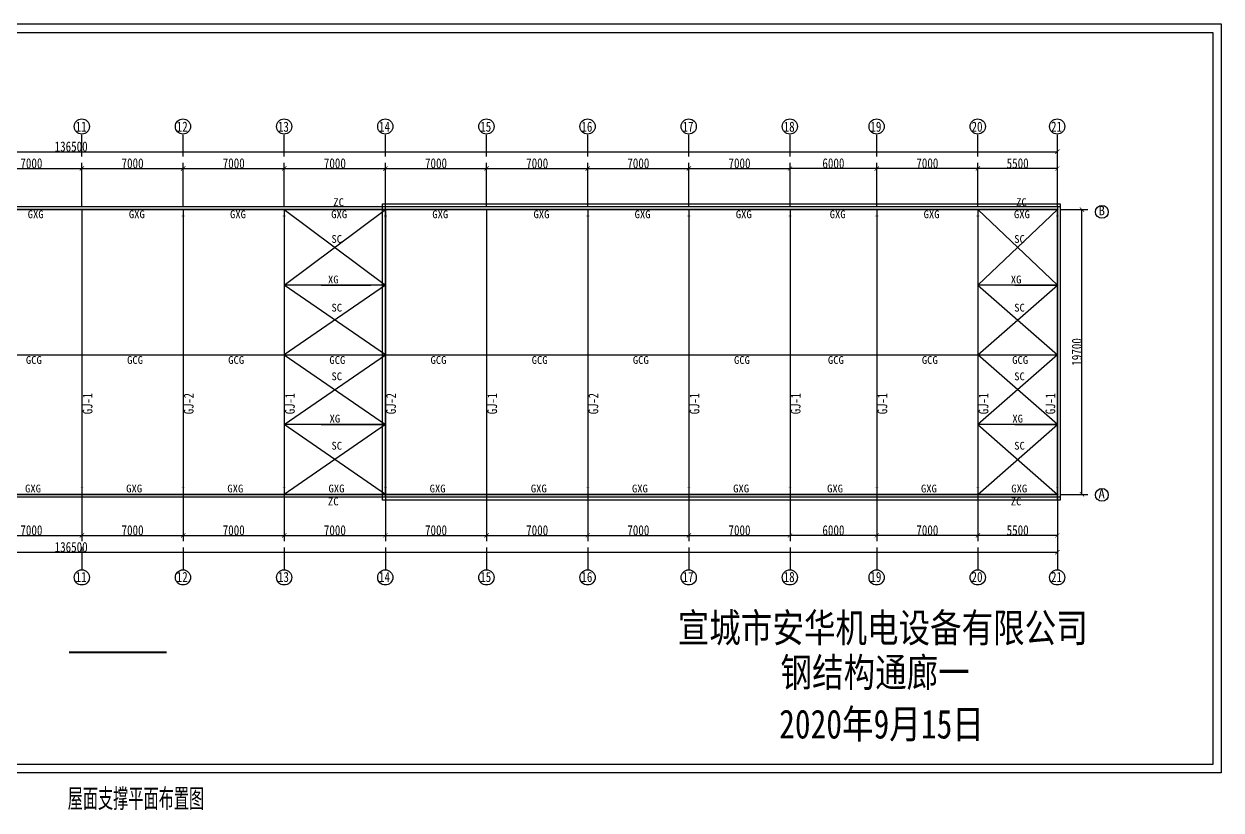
# Model space of a CAD drawing. Header units: millimetres. Extents: x 92079 to 624077, y -488988 to -181668.
# Drawn here: x 221450 to 304291, y -313787 to -259415 of the extents above; entities that cross this region are included whole.
import ezdxf
from ezdxf.enums import TextEntityAlignment as Align

# ---------------------------------------------------------------- set-up
doc = ezdxf.new("R2010")
doc.units = ezdxf.units.MM
doc.header["$PDMODE"] = 1
for name, color, linetype in [('PUB_TEXT', 7, 'Continuous'), ('TEXT', 7, 'Continuous'), ('THICK', 6, 'Continuous'), ('THIN', 7, 'Continuous'), ('粗线', 7, 'Continuous')]:
    doc.layers.add(name, color=color, linetype=linetype)
doc.styles.add('-黑体', font='simhei.ttf', dxfattribs={"width": 0.8})
doc.styles.add('H1', font='')
doc.styles.add('STYLE1', font='', dxfattribs={"width": 0.8})
doc.styles.add('TSSD_Norm', font='Tssdeng.shx', dxfattribs={"bigfont": 'hztxt.shx'})
doc.styles.add('仿宋', font='', dxfattribs={"width": 0.8})
doc.styles.get('H1').set_extended_font_data('SimSun')
doc.styles.get('STYLE1').set_extended_font_data('SimSun')
doc.styles.get('仿宋').set_extended_font_data('FangSong_GB2312')
doc.dimstyles.new('副本 ISO-25', dxfattribs={"dimtxt": 250, "dimasz": 400, "dimexe": 400, "dimexo": 200, "dimgap": 0.3, "dimtad": 1, "dimtoh": 1, "dimdec": 0, "dimtxsty": '仿宋', "dimblk": 'ARCHTICK', "dimcen": 25, "dimaunit": 1, "dimadec": 3, "dimazin": 0, "dimtfac": 1, "dimtdec": 0, "dimtmove": 0, "dimatfit": 3, "dimldrblk": 'ARCHTICK', "dimfxl": 1, "dimarcsym": 0})

# ---------------------------------------------------------------- blocks, each defined once
blk = doc.blocks.new('_ArchTick')
at = {"color": 0, "linetype": 'ByBlock', "const_width": 0.15}
blk.add_lwpolyline([(-0.5, -0.5), (0.5, 0.5)], dxfattribs=at)
blk = doc.blocks.new('*D65')
at = {"layer": 'Defpoints', "color": 0}
for p in [(218466, -291951), (225466, -291951), (225466, -294791)]:
    blk.add_point(p, dxfattribs=at)
at = {"layer": '粗线', "color": 0, "lineweight": -2}
for p, q in [((218466, -292151), (218466, -295191)), ((225466, -292151), (225466, -295191)), ((218466, -294791), (225466, -294791))]:
    blk.add_line(p, q, dxfattribs=at)
at = {"layer": '粗线', "color": 0, "lineweight": -2, "xscale": 300, "yscale": 300, "zscale": 300, "rotation": 180}
blk.add_blockref('_ArchTick', (218466, -294791), dxfattribs=at)
at = {"layer": '粗线', "color": 0, "lineweight": -2, "xscale": 300, "yscale": 300, "zscale": 300}
blk.add_blockref('_ArchTick', (225466, -294791), dxfattribs=at)
at = {"layer": '粗线', "color": 0, "insert": (221966, -294441), "char_height": 700, "attachment_point": 5, "style": '仿宋'}
blk.add_mtext('7000', dxfattribs=at)
blk = doc.blocks.new('*D66')
at = {"layer": 'Defpoints', "color": 0}
for p in [(225466, -291951), (232466, -291951), (232466, -294791)]:
    blk.add_point(p, dxfattribs=at)
at = {"layer": '粗线', "color": 0, "lineweight": -2}
for p, q in [((225466, -292151), (225466, -295191)), ((232466, -292151), (232466, -295191)), ((225466, -294791), (232466, -294791))]:
    blk.add_line(p, q, dxfattribs=at)
at = {"layer": '粗线', "color": 0, "lineweight": -2, "xscale": 300, "yscale": 300, "zscale": 300, "rotation": 180}
blk.add_blockref('_ArchTick', (225466, -294791), dxfattribs=at)
at = {"layer": '粗线', "color": 0, "lineweight": -2, "xscale": 300, "yscale": 300, "zscale": 300}
blk.add_blockref('_ArchTick', (232466, -294791), dxfattribs=at)
at = {"layer": '粗线', "color": 0, "insert": (228966, -294441), "char_height": 700, "attachment_point": 5, "style": '仿宋'}
blk.add_mtext('7000', dxfattribs=at)
blk = doc.blocks.new('*D67')
at = {"layer": 'Defpoints', "color": 0}
for p in [(232466, -291951), (239466, -291951), (239466, -294791)]:
    blk.add_point(p, dxfattribs=at)
at = {"layer": '粗线', "color": 0, "lineweight": -2}
for p, q in [((232466, -292151), (232466, -295191)), ((239466, -292151), (239466, -295191)), ((232466, -294791), (239466, -294791))]:
    blk.add_line(p, q, dxfattribs=at)
at = {"layer": '粗线', "color": 0, "lineweight": -2, "xscale": 300, "yscale": 300, "zscale": 300, "rotation": 180}
blk.add_blockref('_ArchTick', (232466, -294791), dxfattribs=at)
at = {"layer": '粗线', "color": 0, "lineweight": -2, "xscale": 300, "yscale": 300, "zscale": 300}
blk.add_blockref('_ArchTick', (239466, -294791), dxfattribs=at)
at = {"layer": '粗线', "color": 0, "insert": (235966, -294441), "char_height": 700, "attachment_point": 5, "style": '仿宋'}
blk.add_mtext('7000', dxfattribs=at)
blk = doc.blocks.new('*D68')
at = {"layer": 'Defpoints', "color": 0}
for p in [(239466, -291951), (246466, -291951), (246466, -294791)]:
    blk.add_point(p, dxfattribs=at)
at = {"layer": '粗线', "color": 0, "lineweight": -2}
for p, q in [((239466, -292151), (239466, -295191)), ((246466, -292151), (246466, -295191)), ((239466, -294791), (246466, -294791))]:
    blk.add_line(p, q, dxfattribs=at)
at = {"layer": '粗线', "color": 0, "lineweight": -2, "xscale": 300, "yscale": 300, "zscale": 300, "rotation": 180}
blk.add_blockref('_ArchTick', (239466, -294791), dxfattribs=at)
at = {"layer": '粗线', "color": 0, "lineweight": -2, "xscale": 300, "yscale": 300, "zscale": 300}
blk.add_blockref('_ArchTick', (246466, -294791), dxfattribs=at)
at = {"layer": '粗线', "color": 0, "insert": (242966, -294441), "char_height": 700, "attachment_point": 5, "style": '仿宋'}
blk.add_mtext('7000', dxfattribs=at)
blk = doc.blocks.new('*D69')
at = {"layer": 'Defpoints', "color": 0}
for p in [(246466, -291951), (253466, -291951), (253466, -294791)]:
    blk.add_point(p, dxfattribs=at)
at = {"layer": '粗线', "color": 0, "lineweight": -2}
for p, q in [((246466, -292151), (246466, -295191)), ((253466, -292151), (253466, -295191)), ((246466, -294791), (253466, -294791))]:
    blk.add_line(p, q, dxfattribs=at)
at = {"layer": '粗线', "color": 0, "lineweight": -2, "xscale": 300, "yscale": 300, "zscale": 300, "rotation": 180}
blk.add_blockref('_ArchTick', (246466, -294791), dxfattribs=at)
at = {"layer": '粗线', "color": 0, "lineweight": -2, "xscale": 300, "yscale": 300, "zscale": 300}
blk.add_blockref('_ArchTick', (253466, -294791), dxfattribs=at)
at = {"layer": '粗线', "color": 0, "insert": (249966, -294441), "char_height": 700, "attachment_point": 5, "style": '仿宋'}
blk.add_mtext('7000', dxfattribs=at)
blk = doc.blocks.new('*D70')
at = {"layer": 'Defpoints', "color": 0}
for p in [(253466, -291951), (260466, -291951), (260466, -294791)]:
    blk.add_point(p, dxfattribs=at)
at = {"layer": '粗线', "color": 0, "lineweight": -2}
for p, q in [((253466, -292151), (253466, -295191)), ((260466, -292151), (260466, -295191)), ((253466, -294791), (260466, -294791))]:
    blk.add_line(p, q, dxfattribs=at)
at = {"layer": '粗线', "color": 0, "lineweight": -2, "xscale": 300, "yscale": 300, "zscale": 300, "rotation": 180}
blk.add_blockref('_ArchTick', (253466, -294791), dxfattribs=at)
at = {"layer": '粗线', "color": 0, "lineweight": -2, "xscale": 300, "yscale": 300, "zscale": 300}
blk.add_blockref('_ArchTick', (260466, -294791), dxfattribs=at)
at = {"layer": '粗线', "color": 0, "insert": (256966, -294441), "char_height": 700, "attachment_point": 5, "style": '仿宋'}
blk.add_mtext('7000', dxfattribs=at)
blk = doc.blocks.new('*D71')
at = {"layer": 'Defpoints', "color": 0}
for p in [(260466, -291951), (267466, -291951), (267466, -294791)]:
    blk.add_point(p, dxfattribs=at)
at = {"layer": '粗线', "color": 0, "lineweight": -2}
for p, q in [((260466, -292151), (260466, -295191)), ((267466, -292151), (267466, -295191)), ((260466, -294791), (267466, -294791))]:
    blk.add_line(p, q, dxfattribs=at)
at = {"layer": '粗线', "color": 0, "lineweight": -2, "xscale": 300, "yscale": 300, "zscale": 300, "rotation": 180}
blk.add_blockref('_ArchTick', (260466, -294791), dxfattribs=at)
at = {"layer": '粗线', "color": 0, "lineweight": -2, "xscale": 300, "yscale": 300, "zscale": 300}
blk.add_blockref('_ArchTick', (267466, -294791), dxfattribs=at)
at = {"layer": '粗线', "color": 0, "insert": (263966, -294441), "char_height": 700, "attachment_point": 5, "style": '仿宋'}
blk.add_mtext('7000', dxfattribs=at)
blk = doc.blocks.new('*D72')
at = {"layer": 'Defpoints', "color": 0}
for p in [(267466, -291951), (274466, -291951), (274466, -294791)]:
    blk.add_point(p, dxfattribs=at)
at = {"layer": '粗线', "color": 0, "lineweight": -2}
for p, q in [((267466, -292151), (267466, -295191)), ((274466, -292151), (274466, -295191)), ((267466, -294791), (274466, -294791))]:
    blk.add_line(p, q, dxfattribs=at)
at = {"layer": '粗线', "color": 0, "lineweight": -2, "xscale": 300, "yscale": 300, "zscale": 300, "rotation": 180}
blk.add_blockref('_ArchTick', (267466, -294791), dxfattribs=at)
at = {"layer": '粗线', "color": 0, "lineweight": -2, "xscale": 300, "yscale": 300, "zscale": 300}
blk.add_blockref('_ArchTick', (274466, -294791), dxfattribs=at)
at = {"layer": '粗线', "color": 0, "insert": (270966, -294441), "char_height": 700, "attachment_point": 5, "style": '仿宋'}
blk.add_mtext('7000', dxfattribs=at)
blk = doc.blocks.new('*D73')
at = {"layer": 'Defpoints', "color": 0}
for p in [(274466, -291951), (280466, -291951), (274466, -294791)]:
    blk.add_point(p, dxfattribs=at)
at = {"layer": '粗线', "color": 0, "lineweight": -2}
for p, q in [((274466, -292151), (274466, -295191)), ((280466, -292151), (280466, -295191)), ((280466, -294791), (274466, -294791))]:
    blk.add_line(p, q, dxfattribs=at)
at = {"layer": '粗线', "color": 0, "lineweight": -2, "xscale": 300, "yscale": 300, "zscale": 300, "rotation": 180}
blk.add_blockref('_ArchTick', (274466, -294791), dxfattribs=at)
at = {"layer": '粗线', "color": 0, "lineweight": -2, "xscale": 300, "yscale": 300, "zscale": 300}
blk.add_blockref('_ArchTick', (280466, -294791), dxfattribs=at)
at = {"layer": '粗线', "color": 0, "insert": (277466, -294441), "char_height": 700, "attachment_point": 5, "style": '仿宋'}
blk.add_mtext('6000', dxfattribs=at)
blk = doc.blocks.new('*D74')
at = {"layer": 'Defpoints', "color": 0}
for p in [(280466, -291951), (287466, -291951), (280466, -294791)]:
    blk.add_point(p, dxfattribs=at)
at = {"layer": '粗线', "color": 0, "lineweight": -2}
for p, q in [((280466, -292151), (280466, -295191)), ((287466, -292151), (287466, -295191)), ((287466, -294791), (280466, -294791))]:
    blk.add_line(p, q, dxfattribs=at)
at = {"layer": '粗线', "color": 0, "lineweight": -2, "xscale": 300, "yscale": 300, "zscale": 300, "rotation": 180}
blk.add_blockref('_ArchTick', (280466, -294791), dxfattribs=at)
at = {"layer": '粗线', "color": 0, "lineweight": -2, "xscale": 300, "yscale": 300, "zscale": 300}
blk.add_blockref('_ArchTick', (287466, -294791), dxfattribs=at)
at = {"layer": '粗线', "color": 0, "insert": (283966, -294441), "char_height": 700, "attachment_point": 5, "style": '仿宋'}
blk.add_mtext('7000', dxfattribs=at)
blk = doc.blocks.new('*D75')
at = {"layer": 'Defpoints', "color": 0}
for p in [(287466, -291951), (292966, -291951), (287466, -294791)]:
    blk.add_point(p, dxfattribs=at)
at = {"layer": '粗线', "color": 0, "lineweight": -2}
for p, q in [((287466, -292151), (287466, -295191)), ((292966, -292151), (292966, -295191)), ((292966, -294791), (287466, -294791))]:
    blk.add_line(p, q, dxfattribs=at)
at = {"layer": '粗线', "color": 0, "lineweight": -2, "xscale": 300, "yscale": 300, "zscale": 300, "rotation": 180}
blk.add_blockref('_ArchTick', (287466, -294791), dxfattribs=at)
at = {"layer": '粗线', "color": 0, "lineweight": -2, "xscale": 300, "yscale": 300, "zscale": 300}
blk.add_blockref('_ArchTick', (292966, -294791), dxfattribs=at)
at = {"layer": '粗线', "color": 0, "insert": (290216, -294441), "char_height": 700, "attachment_point": 5, "style": '仿宋'}
blk.add_mtext('5500', dxfattribs=at)
blk = doc.blocks.new('*D76')
at = {"layer": 'Defpoints', "color": 0}
for p in [(156466, -291951), (292966, -291951), (292966, -295953)]:
    blk.add_point(p, dxfattribs=at)
at = {"layer": '粗线', "color": 0, "lineweight": -2}
for p, q in [((156466, -292151), (156466, -296353)), ((292966, -292151), (292966, -296353)), ((156466, -295953), (292966, -295953))]:
    blk.add_line(p, q, dxfattribs=at)
at = {"layer": '粗线', "color": 0, "lineweight": -2, "xscale": 300, "yscale": 300, "zscale": 300, "rotation": 180}
blk.add_blockref('_ArchTick', (156466, -295953), dxfattribs=at)
at = {"layer": '粗线', "color": 0, "lineweight": -2, "xscale": 300, "yscale": 300, "zscale": 300}
blk.add_blockref('_ArchTick', (292966, -295953), dxfattribs=at)
at = {"layer": '粗线', "color": 0, "insert": (224716, -295602), "char_height": 700, "attachment_point": 5, "style": '仿宋'}
blk.add_mtext('136500', dxfattribs=at)
blk = doc.blocks.new('*D86')
at = {"layer": 'Defpoints', "color": 0}
for p in [(225466, -269411), (218466, -272251), (225466, -272251)]:
    blk.add_point(p, dxfattribs=at)
at = {"layer": '粗线', "color": 0, "lineweight": -2}
for p, q in [((218466, -272051), (218466, -269011)), ((225466, -272051), (225466, -269011)), ((218466, -269411), (225466, -269411))]:
    blk.add_line(p, q, dxfattribs=at)
at = {"layer": '粗线', "color": 0, "lineweight": -2, "xscale": 300, "yscale": 300, "zscale": 300, "rotation": 180}
blk.add_blockref('_ArchTick', (218466, -269411), dxfattribs=at)
at = {"layer": '粗线', "color": 0, "lineweight": -2, "xscale": 300, "yscale": 300, "zscale": 300}
blk.add_blockref('_ArchTick', (225466, -269411), dxfattribs=at)
at = {"layer": '粗线', "color": 0, "insert": (221966, -269061), "char_height": 700, "attachment_point": 5, "style": '仿宋'}
blk.add_mtext('7000', dxfattribs=at)
blk = doc.blocks.new('*D87')
at = {"layer": 'Defpoints', "color": 0}
for p in [(232466, -269411), (225466, -272251), (232466, -272251)]:
    blk.add_point(p, dxfattribs=at)
at = {"layer": '粗线', "color": 0, "lineweight": -2}
for p, q in [((225466, -272051), (225466, -269011)), ((232466, -272051), (232466, -269011)), ((225466, -269411), (232466, -269411))]:
    blk.add_line(p, q, dxfattribs=at)
at = {"layer": '粗线', "color": 0, "lineweight": -2, "xscale": 300, "yscale": 300, "zscale": 300, "rotation": 180}
blk.add_blockref('_ArchTick', (225466, -269411), dxfattribs=at)
at = {"layer": '粗线', "color": 0, "lineweight": -2, "xscale": 300, "yscale": 300, "zscale": 300}
blk.add_blockref('_ArchTick', (232466, -269411), dxfattribs=at)
at = {"layer": '粗线', "color": 0, "insert": (228966, -269061), "char_height": 700, "attachment_point": 5, "style": '仿宋'}
blk.add_mtext('7000', dxfattribs=at)
blk = doc.blocks.new('*D88')
at = {"layer": 'Defpoints', "color": 0}
for p in [(239466, -269411), (232466, -272251), (239466, -272251)]:
    blk.add_point(p, dxfattribs=at)
at = {"layer": '粗线', "color": 0, "lineweight": -2}
for p, q in [((232466, -272051), (232466, -269011)), ((239466, -272051), (239466, -269011)), ((232466, -269411), (239466, -269411))]:
    blk.add_line(p, q, dxfattribs=at)
at = {"layer": '粗线', "color": 0, "lineweight": -2, "xscale": 300, "yscale": 300, "zscale": 300, "rotation": 180}
blk.add_blockref('_ArchTick', (232466, -269411), dxfattribs=at)
at = {"layer": '粗线', "color": 0, "lineweight": -2, "xscale": 300, "yscale": 300, "zscale": 300}
blk.add_blockref('_ArchTick', (239466, -269411), dxfattribs=at)
at = {"layer": '粗线', "color": 0, "insert": (235966, -269061), "char_height": 700, "attachment_point": 5, "style": '仿宋'}
blk.add_mtext('7000', dxfattribs=at)
blk = doc.blocks.new('*D89')
at = {"layer": 'Defpoints', "color": 0}
for p in [(246466, -269411), (239466, -272251), (246466, -272251)]:
    blk.add_point(p, dxfattribs=at)
at = {"layer": '粗线', "color": 0, "lineweight": -2}
for p, q in [((239466, -272051), (239466, -269011)), ((246466, -272051), (246466, -269011)), ((239466, -269411), (246466, -269411))]:
    blk.add_line(p, q, dxfattribs=at)
at = {"layer": '粗线', "color": 0, "lineweight": -2, "xscale": 300, "yscale": 300, "zscale": 300, "rotation": 180}
blk.add_blockref('_ArchTick', (239466, -269411), dxfattribs=at)
at = {"layer": '粗线', "color": 0, "lineweight": -2, "xscale": 300, "yscale": 300, "zscale": 300}
blk.add_blockref('_ArchTick', (246466, -269411), dxfattribs=at)
at = {"layer": '粗线', "color": 0, "insert": (242966, -269061), "char_height": 700, "attachment_point": 5, "style": '仿宋'}
blk.add_mtext('7000', dxfattribs=at)
blk = doc.blocks.new('*D90')
at = {"layer": 'Defpoints', "color": 0}
for p in [(253466, -269411), (246466, -272251), (253466, -272251)]:
    blk.add_point(p, dxfattribs=at)
at = {"layer": '粗线', "color": 0, "lineweight": -2}
for p, q in [((246466, -272051), (246466, -269011)), ((253466, -272051), (253466, -269011)), ((246466, -269411), (253466, -269411))]:
    blk.add_line(p, q, dxfattribs=at)
at = {"layer": '粗线', "color": 0, "lineweight": -2, "xscale": 300, "yscale": 300, "zscale": 300, "rotation": 180}
blk.add_blockref('_ArchTick', (246466, -269411), dxfattribs=at)
at = {"layer": '粗线', "color": 0, "lineweight": -2, "xscale": 300, "yscale": 300, "zscale": 300}
blk.add_blockref('_ArchTick', (253466, -269411), dxfattribs=at)
at = {"layer": '粗线', "color": 0, "insert": (249966, -269061), "char_height": 700, "attachment_point": 5, "style": '仿宋'}
blk.add_mtext('7000', dxfattribs=at)
blk = doc.blocks.new('*D91')
at = {"layer": 'Defpoints', "color": 0}
for p in [(260466, -269411), (253466, -272251), (260466, -272251)]:
    blk.add_point(p, dxfattribs=at)
at = {"layer": '粗线', "color": 0, "lineweight": -2}
for p, q in [((253466, -272051), (253466, -269011)), ((260466, -272051), (260466, -269011)), ((253466, -269411), (260466, -269411))]:
    blk.add_line(p, q, dxfattribs=at)
at = {"layer": '粗线', "color": 0, "lineweight": -2, "xscale": 300, "yscale": 300, "zscale": 300, "rotation": 180}
blk.add_blockref('_ArchTick', (253466, -269411), dxfattribs=at)
at = {"layer": '粗线', "color": 0, "lineweight": -2, "xscale": 300, "yscale": 300, "zscale": 300}
blk.add_blockref('_ArchTick', (260466, -269411), dxfattribs=at)
at = {"layer": '粗线', "color": 0, "insert": (256966, -269061), "char_height": 700, "attachment_point": 5, "style": '仿宋'}
blk.add_mtext('7000', dxfattribs=at)
blk = doc.blocks.new('*D92')
at = {"layer": 'Defpoints', "color": 0}
for p in [(267466, -269411), (260466, -272251), (267466, -272251)]:
    blk.add_point(p, dxfattribs=at)
at = {"layer": '粗线', "color": 0, "lineweight": -2}
for p, q in [((260466, -272051), (260466, -269011)), ((267466, -272051), (267466, -269011)), ((260466, -269411), (267466, -269411))]:
    blk.add_line(p, q, dxfattribs=at)
at = {"layer": '粗线', "color": 0, "lineweight": -2, "xscale": 300, "yscale": 300, "zscale": 300, "rotation": 180}
blk.add_blockref('_ArchTick', (260466, -269411), dxfattribs=at)
at = {"layer": '粗线', "color": 0, "lineweight": -2, "xscale": 300, "yscale": 300, "zscale": 300}
blk.add_blockref('_ArchTick', (267466, -269411), dxfattribs=at)
at = {"layer": '粗线', "color": 0, "insert": (263966, -269061), "char_height": 700, "attachment_point": 5, "style": '仿宋'}
blk.add_mtext('7000', dxfattribs=at)
blk = doc.blocks.new('*D93')
at = {"layer": 'Defpoints', "color": 0}
for p in [(274466, -269411), (267466, -272251), (274466, -272251)]:
    blk.add_point(p, dxfattribs=at)
at = {"layer": '粗线', "color": 0, "lineweight": -2}
for p, q in [((267466, -272051), (267466, -269011)), ((274466, -272051), (274466, -269011)), ((267466, -269411), (274466, -269411))]:
    blk.add_line(p, q, dxfattribs=at)
at = {"layer": '粗线', "color": 0, "lineweight": -2, "xscale": 300, "yscale": 300, "zscale": 300, "rotation": 180}
blk.add_blockref('_ArchTick', (267466, -269411), dxfattribs=at)
at = {"layer": '粗线', "color": 0, "lineweight": -2, "xscale": 300, "yscale": 300, "zscale": 300}
blk.add_blockref('_ArchTick', (274466, -269411), dxfattribs=at)
at = {"layer": '粗线', "color": 0, "insert": (270966, -269061), "char_height": 700, "attachment_point": 5, "style": '仿宋'}
blk.add_mtext('7000', dxfattribs=at)
blk = doc.blocks.new('*D94')
at = {"layer": 'Defpoints', "color": 0}
for p in [(274466, -269411), (274466, -272251), (280466, -272251)]:
    blk.add_point(p, dxfattribs=at)
at = {"layer": '粗线', "color": 0, "lineweight": -2}
for p, q in [((274466, -272051), (274466, -269011)), ((280466, -272051), (280466, -269011)), ((280466, -269411), (274466, -269411))]:
    blk.add_line(p, q, dxfattribs=at)
at = {"layer": '粗线', "color": 0, "lineweight": -2, "xscale": 300, "yscale": 300, "zscale": 300, "rotation": 180}
blk.add_blockref('_ArchTick', (274466, -269411), dxfattribs=at)
at = {"layer": '粗线', "color": 0, "lineweight": -2, "xscale": 300, "yscale": 300, "zscale": 300}
blk.add_blockref('_ArchTick', (280466, -269411), dxfattribs=at)
at = {"layer": '粗线', "color": 0, "insert": (277466, -269061), "char_height": 700, "attachment_point": 5, "style": '仿宋'}
blk.add_mtext('6000', dxfattribs=at)
blk = doc.blocks.new('*D95')
at = {"layer": 'Defpoints', "color": 0}
for p in [(280466, -269411), (280466, -272251), (287466, -272251)]:
    blk.add_point(p, dxfattribs=at)
at = {"layer": '粗线', "color": 0, "lineweight": -2}
for p, q in [((280466, -272051), (280466, -269011)), ((287466, -272051), (287466, -269011)), ((287466, -269411), (280466, -269411))]:
    blk.add_line(p, q, dxfattribs=at)
at = {"layer": '粗线', "color": 0, "lineweight": -2, "xscale": 300, "yscale": 300, "zscale": 300, "rotation": 180}
blk.add_blockref('_ArchTick', (280466, -269411), dxfattribs=at)
at = {"layer": '粗线', "color": 0, "lineweight": -2, "xscale": 300, "yscale": 300, "zscale": 300}
blk.add_blockref('_ArchTick', (287466, -269411), dxfattribs=at)
at = {"layer": '粗线', "color": 0, "insert": (283966, -269061), "char_height": 700, "attachment_point": 5, "style": '仿宋'}
blk.add_mtext('7000', dxfattribs=at)
blk = doc.blocks.new('*D96')
at = {"layer": 'Defpoints', "color": 0}
for p in [(287466, -269411), (287466, -272251), (292966, -272251)]:
    blk.add_point(p, dxfattribs=at)
at = {"layer": '粗线', "color": 0, "lineweight": -2}
for p, q in [((287466, -272051), (287466, -269011)), ((292966, -272051), (292966, -269011)), ((292966, -269411), (287466, -269411))]:
    blk.add_line(p, q, dxfattribs=at)
at = {"layer": '粗线', "color": 0, "lineweight": -2, "xscale": 300, "yscale": 300, "zscale": 300, "rotation": 180}
blk.add_blockref('_ArchTick', (287466, -269411), dxfattribs=at)
at = {"layer": '粗线', "color": 0, "lineweight": -2, "xscale": 300, "yscale": 300, "zscale": 300}
blk.add_blockref('_ArchTick', (292966, -269411), dxfattribs=at)
at = {"layer": '粗线', "color": 0, "insert": (290216, -269061), "char_height": 700, "attachment_point": 5, "style": '仿宋'}
blk.add_mtext('5500', dxfattribs=at)
blk = doc.blocks.new('*D97')
at = {"layer": 'Defpoints', "color": 0}
for p in [(292966, -268250), (156466, -272251), (292966, -272251)]:
    blk.add_point(p, dxfattribs=at)
at = {"layer": '粗线', "color": 0, "lineweight": -2}
for p, q in [((156466, -272051), (156466, -267850)), ((156466, -268250), (292966, -268250)), ((292966, -272051), (292966, -267850))]:
    blk.add_line(p, q, dxfattribs=at)
at = {"layer": '粗线', "color": 0, "lineweight": -2, "xscale": 300, "yscale": 300, "zscale": 300, "rotation": 180}
blk.add_blockref('_ArchTick', (156466, -268250), dxfattribs=at)
at = {"layer": '粗线', "color": 0, "lineweight": -2, "xscale": 300, "yscale": 300, "zscale": 300}
blk.add_blockref('_ArchTick', (292966, -268250), dxfattribs=at)
at = {"layer": '粗线', "color": 0, "insert": (224716, -267899), "char_height": 700, "attachment_point": 5, "style": '仿宋'}
blk.add_mtext('136500', dxfattribs=at)
blk = doc.blocks.new('*D55')
at = {"layer": 'Defpoints', "color": 0}
for p in [(292966, -272251), (294666, -272251), (292966, -291951)]:
    blk.add_point(p, dxfattribs=at)
at = {"layer": '粗线', "color": 0, "lineweight": -2}
for p, q in [((293166, -272251), (295066, -272251)), ((294666, -291951), (294666, -272251)), ((293166, -291951), (295066, -291951))]:
    blk.add_line(p, q, dxfattribs=at)
at = {"layer": '粗线', "color": 0, "lineweight": -2, "xscale": 300, "yscale": 300, "zscale": 300}
for p, rotation in [((294666, -272251), 90), ((294666, -291951), 270)]:
    blk.add_blockref('_ArchTick', p, dxfattribs=dict(at, rotation=rotation))
at = {"layer": '粗线', "color": 0, "insert": (294316, -282101), "char_height": 700, "attachment_point": 5, "rotation": 90, "style": '仿宋'}
blk.add_mtext('19700', dxfattribs=at)

msp = doc.modelspace()

# ---------------------------------------------------------------- linework, layer by layer
at = {"layer": 'THICK', "linetype": 'Continuous', "const_width": 36}
msp.add_lwpolyline([(224568.26, -302807.868), (231334.403, -302807.868)], dxfattribs=at)
at = {"layer": 'THIN', "linetype": 'Continuous'}
msp.add_lwpolyline([(224568.26, -302879.868), (231308.303, -302879.868)], dxfattribs=at)
at = {"layer": '粗线', "color": 7}
for p, q in [((225465.553, -268574.554), (225465.553, -267076.304)), ((232465.553, -268574.554), (232465.553, -267076.304)), ((239465.553, -268574.554), (239465.553, -267076.304)), ((246465.553, -268574.554), (246465.553, -267076.304)), ((253465.553, -268574.554), (253465.553, -267076.304)), ((260465.553, -268574.554), (260465.553, -267076.304)), ((267465.553, -268574.554), (267465.553, -267076.304)), ((274465.553, -268574.554), (274465.553, -267076.304)), ((280465.553, -268574.554), (280465.553, -267076.304)), ((287465.553, -268574.554), (287465.553, -267076.304)), ((292965.553, -268574.554), (292965.553, -267076.304)), ((292965.553, -272251.285), (156465.553, -272251.285)), ((156465.553, -272251.285), (292965.553, -272251.285)), ((246465.553, -272251.285), (246465.553, -292351.285)), ((292965.553, -292351.285), (292965.553, -272251.285)), ((246465.553, -277476.285), (239465.553, -277476.285)), ((242025.247, -277476.285), (245465.553, -277476.285)), ((292965.553, -277476.285), (287465.553, -277476.285)), ((290025.247, -277476.285), (292965.553, -277476.285)), ((156465.553, -282301.285), (292965.553, -282301.285)), ((246465.553, -287126.285), (239465.553, -287126.285)), ((242025.247, -287126.285), (246465.553, -287126.285)), ((292965.553, -287126.285), (287465.553, -287126.285)), ((290025.247, -287126.285), (292965.553, -287126.285)), ((156465.553, -291951.285), (292965.553, -291951.285)), ((292965.553, -291951.285), (156465.553, -291951.285)), ((225465.553, -295628.017), (225465.553, -297126.267)), ((232465.553, -295628.017), (232465.553, -297126.267)), ((239465.553, -295628.017), (239465.553, -297126.267)), ((246465.553, -295628.017), (246465.553, -297126.267)), ((253465.553, -295628.017), (253465.553, -297126.267)), ((260465.553, -295628.017), (260465.553, -297126.267)), ((267465.553, -295628.017), (267465.553, -297126.267)), ((274465.553, -295628.017), (274465.553, -297126.267)), ((280465.553, -295628.017), (280465.553, -297126.267)), ((287465.553, -295628.017), (287465.553, -297126.267)), ((292965.553, -295628.017), (292965.553, -297126.267))]:
    msp.add_line(p, q, dxfattribs=at)
at = {"layer": '粗线', "color": 1}
for p, q in [((225465.553, -272251.285), (225465.553, -292351.285)), ((232465.553, -272251.285), (232465.553, -292351.285)), ((239465.553, -272251.285), (239465.553, -292351.285)), ((253465.553, -272251.285), (253465.553, -292351.285)), ((260465.553, -272251.285), (260465.553, -292351.285)), ((267465.553, -272251.285), (267465.553, -292351.285)), ((274465.553, -272251.285), (274465.553, -292351.285)), ((280465.553, -272251.285), (280465.553, -292351.285)), ((287465.553, -272251.285), (287465.553, -292351.285)), ((292965.553, -272251.285), (292965.553, -291951.285))]:
    msp.add_line(p, q, dxfattribs=at)
at = {"layer": '粗线', "color": 7}
for points in [[(147865.306, -259415.023), (304291.322, -259415.023), (304291.322, -311211.507), (147865.306, -311211.507)], [(148445.671, -259995.388), (303710.957, -259995.388), (303710.957, -310631.142), (148445.671, -310631.142)], [(156265.553, -272051.285), (293165.553, -272051.285), (293165.553, -292151.285), (156265.553, -292151.285)]]:
    msp.add_lwpolyline(points, close=True, dxfattribs=at)
at = {"layer": '粗线', "color": 6, "const_width": 30}
for points in [[(232364.8, -272251.285), (232564.8, -272251.285), (232464.8, -272251.285), (232464.8, -272701.285), (232564.8, -272701.285), (232364.8, -272701.285)], [(239364.8, -272251.285), (239564.8, -272251.285), (239464.8, -272251.285), (239464.8, -272701.285), (239564.8, -272701.285), (239364.8, -272701.285)], [(246364.8, -272251.285), (246564.8, -272251.285), (246464.8, -272251.285), (246464.8, -272701.285), (246564.8, -272701.285), (246364.8, -272701.285)], [(260364.8, -272251.285), (260564.8, -272251.285), (260464.8, -272251.285), (260464.8, -272701.285), (260564.8, -272701.285), (260364.8, -272701.285)], [(267364.8, -272251.285), (267564.8, -272251.285), (267464.8, -272251.285), (267464.8, -272701.285), (267564.8, -272701.285), (267364.8, -272701.285)], [(274364.8, -272251.285), (274564.8, -272251.285), (274464.8, -272251.285), (274464.8, -272701.285), (274564.8, -272701.285), (274364.8, -272701.285)], [(280364.8, -272251.285), (280564.8, -272251.285), (280464.8, -272251.285), (280464.8, -272701.285), (280564.8, -272701.285), (280364.8, -272701.285)], [(287364.8, -272251.285), (287564.8, -272251.285), (287464.8, -272251.285), (287464.8, -272701.285), (287564.8, -272701.285), (287364.8, -272701.285)], [(292864.8, -272251.285), (293064.8, -272251.285), (292964.8, -272251.285), (292964.8, -272701.285), (293064.8, -272701.285), (292864.8, -272701.285)], [(225364.8, -291501.285), (225564.8, -291501.285), (225464.8, -291501.285), (225464.8, -291951.285), (225564.8, -291951.285), (225364.8, -291951.285)], [(232364.8, -291501.285), (232564.8, -291501.285), (232464.8, -291501.285), (232464.8, -291951.285), (232564.8, -291951.285), (232364.8, -291951.285)], [(239364.8, -291501.285), (239564.8, -291501.285), (239464.8, -291501.285), (239464.8, -291951.285), (239564.8, -291951.285), (239364.8, -291951.285)], [(246364.8, -291501.285), (246564.8, -291501.285), (246464.8, -291501.285), (246464.8, -291951.285), (246564.8, -291951.285), (246364.8, -291951.285)], [(260364.8, -291501.285), (260564.8, -291501.285), (260464.8, -291501.285), (260464.8, -291951.285), (260564.8, -291951.285), (260364.8, -291951.285)], [(267364.8, -291501.285), (267564.8, -291501.285), (267464.8, -291501.285), (267464.8, -291951.285), (267564.8, -291951.285), (267364.8, -291951.285)], [(274364.8, -291501.285), (274564.8, -291501.285), (274464.8, -291501.285), (274464.8, -291951.285), (274564.8, -291951.285), (274364.8, -291951.285)], [(280364.8, -291501.285), (280564.8, -291501.285), (280464.8, -291501.285), (280464.8, -291951.285), (280564.8, -291951.285), (280364.8, -291951.285)], [(287364.8, -291501.285), (287564.8, -291501.285), (287464.8, -291501.285), (287464.8, -291951.285), (287564.8, -291951.285), (287364.8, -291951.285)], [(292864.8, -291501.285), (293064.8, -291501.285), (292964.8, -291501.285), (292964.8, -291951.285), (293064.8, -291951.285), (292864.8, -291951.285)]]:
    msp.add_lwpolyline(points, dxfattribs=at)
at = {"layer": '粗线', "color": 7}
for points in [[(246466.306, -291951.285), (239465.553, -287126.285), (246465.553, -282301.285), (239465.553, -277476.285), (246466.306, -272251.285), (239465.553, -272251.285), (246465.553, -277476.285), (239465.553, -282301.285), (246465.553, -287126.285), (239465.553, -291951.285)], [(287464.8, -291951.285), (292965.553, -287126.285), (287465.553, -282301.285), (292965.553, -277476.285), (287465.553, -272251.285), (292965.553, -272251.285), (287465.553, -277476.285), (292965.553, -282301.285), (287465.553, -287126.285), (292965.553, -291951.285)]]:
    msp.add_lwpolyline(points, dxfattribs=at)
at = {"layer": '粗线', "color": 3}
msp.add_lwpolyline([(246265.553, -271851.285), (293165.553, -271851.285), (293165.553, -292351.285), (246265.553, -292351.285)], close=True, dxfattribs=at)
at = {"layer": '粗线', "color": 1}
msp.add_lwpolyline([(246465.553, -272051.285), (292965.553, -272051.285), (292965.553, -292151.285), (246465.553, -292151.285)], close=True, dxfattribs=at)
at = {"layer": '粗线', "color": 7}
for centre, radius in [((225453.91, -266506.821), 525.365), ((232453.91, -266506.821), 525.365), ((239453.91, -266506.821), 525.365), ((246453.91, -266506.821), 525.365), ((253453.91, -266506.821), 525.365), ((260453.91, -266506.821), 525.365), ((267453.91, -266506.821), 525.365), ((274453.91, -266506.821), 525.365), ((280453.91, -266506.821), 525.365), ((287453.91, -266506.821), 525.365), ((292953.91, -266506.821), 525.365), ((296043.422, -272411.144), 442.29), ((296043.422, -291987.712), 442.29), ((225453.91, -297695.75), 525.365), ((232453.91, -297695.75), 525.365), ((239453.91, -297695.75), 525.365), ((246453.91, -297695.75), 525.365), ((253453.91, -297695.75), 525.365), ((260453.91, -297695.75), 525.365), ((267453.91, -297695.75), 525.365), ((274453.91, -297695.75), 525.365), ((280453.91, -297695.75), 525.365), ((287453.91, -297695.75), 525.365), ((292953.91, -297695.75), 525.365)]:
    msp.add_circle(centre, radius, dxfattribs=at)

# ---------------------------------------------------------------- texts
at = {"layer": 'PUB_TEXT', "style": 'H1'}
for s, p in [('B', (295815.356, -272649.485)), ('A', (295808.115, -292226.053))]:
    msp.add_text(s, height=648, dxfattribs=at).set_placement(p)
at = {"layer": 'PUB_TEXT', "style": '-黑体', "width": 0.8}
for s, p in [('宣城市安华机电设备有限公司 ', (281424.193, -301140.836)), ('钢结构通廊一', (280353.8, -304223.417)), ('2020年9月15日', (280790.796, -307797.653))]:
    msp.add_text(s, height=2000, dxfattribs=at).set_placement(p, align=Align.MIDDLE)
at = {"layer": 'TEXT', "style": 'TSSD_Norm', "width": 0.7}
msp.add_text('屋面支撑平面布置图', height=1500, dxfattribs=at).set_placement((224475.588, -314235.264), align=Align.BOTTOM_LEFT)
at = {"layer": '粗线', "color": 7, "style": 'STYLE1', "width": 0.8}
for s, p in [('11', (225023.138, -266867.569)), ('12', (232023.138, -266867.569)), ('13', (239023.138, -266871.479)), ('14', (246023.138, -266867.569)), ('15', (253023.138, -266867.569)), ('16', (260023.138, -266871.479)), ('17', (267023.138, -266867.569)), ('18', (274023.138, -266871.479)), ('19', (280023.138, -266871.479)), ('20', (287023.138, -266871.479)), ('21', (292523.138, -266867.569)), ('11', (225023.138, -298015.449)), ('12', (232023.138, -298015.449)), ('13', (239023.138, -298015.449)), ('14', (246023.138, -298015.449)), ('15', (253023.138, -298015.449)), ('16', (260023.138, -298015.449)), ('17', (267023.138, -298015.449)), ('18', (274023.138, -298015.449)), ('19', (280023.138, -298015.449)), ('20', (287023.138, -298015.449)), ('21', (292523.138, -298015.449))]:
    msp.add_text(s, height=700, dxfattribs=at).set_placement(p)
at = {"layer": '粗线', "style": 'STYLE1'}
for s, p in [('ZC', (242858.565, -272013.57)), ('ZC', (290108.565, -272013.57)), ('GXG', (221709.356, -272850.805)), ('GXG', (228709.356, -272850.805)), ('GXG', (235709.356, -272850.805)), ('GXG', (242709.356, -272850.805)), ('GXG', (249709.356, -272850.805)), ('GXG', (256709.356, -272850.805)), ('GXG', (263709.356, -272850.805)), ('GXG', (270709.356, -272850.805)), ('GXG', (277209.356, -272850.805)), ('GXG', (283709.356, -272850.805)), ('GXG', (289959.356, -272850.805)), ('SC', (242728.158, -274558.553)), ('SC', (289978.158, -274558.553)), ('XG', (242489.988, -277359.872)), ('XG', (289739.988, -277359.872)), ('SC', (242728.158, -279308.553)), ('SC', (289978.158, -279308.553)), ('GCG', (221585.825, -282928.73)), ('GCG', (228585.825, -282928.73)), ('GCG', (235585.825, -282928.73)), ('GCG', (242585.825, -282928.73)), ('GCG', (249585.825, -282928.73)), ('GCG', (256585.825, -282928.73)), ('GCG', (263585.825, -282928.73)), ('GCG', (270585.825, -282928.73)), ('GCG', (277085.825, -282928.73)), ('GCG', (283585.825, -282928.73)), ('GCG', (289835.825, -282928.73)), ('SC', (242728.158, -284058.553)), ('SC', (289978.158, -284058.553)), ('XG', (242598.797, -286983.374)), ('XG', (289848.797, -286983.374)), ('SC', (242728.158, -288858.553)), ('SC', (289978.158, -288858.553)), ('GXG', (221525.213, -291817.584)), ('GXG', (228525.213, -291817.584)), ('GXG', (235525.213, -291817.584)), ('GXG', (242525.213, -291817.584)), ('GXG', (249525.213, -291817.584)), ('GXG', (256525.213, -291817.584)), ('GXG', (263525.213, -291817.584)), ('GXG', (270525.213, -291817.584)), ('GXG', (277025.213, -291817.584)), ('GXG', (283525.213, -291817.584)), ('GXG', (289775.213, -291817.584)), ('ZC', (242487.316, -292710.49)), ('ZC', (289737.316, -292710.49))]:
    msp.add_text(s, height=540, dxfattribs=at).set_placement(p)
at = {"layer": '粗线', "color": 7, "style": 'STYLE1', "width": 0.8}
for s, p in [('GJ-1', (226190.407, -286411.352)), ('GJ-2', (233190.407, -286411.352)), ('GJ-1', (240190.407, -286411.352)), ('GJ-2', (247190.407, -286411.352)), ('GJ-1', (254190.407, -286411.352)), ('GJ-2', (261190.407, -286411.352)), ('GJ-1', (268190.407, -286411.352)), ('GJ-1', (275190.407, -286411.352)), ('GJ-1', (281190.407, -286411.352)), ('GJ-1', (288190.407, -286411.352)), ('GJ-1', (292818.739, -286411.352))]:
    msp.add_text(s, height=674.5551, rotation=90, dxfattribs=at).set_placement(p)

# ---------------------------------------------------------------- dimensions: what is measured, and where the dimension line sits
at = {"layer": '粗线', "color": 7}
for p1, p2, distance, picture, middle in [((156465.553, -272251.285), (292965.553, -272251.285), 4001.51, '*D97', (224715.553, -267899.475)), ((292965.553, -291951.285), (292965.553, -272251.285), -1700.553, '*D55', (294315.806, -282101.285)), ((156465.553, -291951.285), (292965.553, -291951.285), -4001.51, '*D76', (224715.553, -295602.496))]:
    dim = msp.add_aligned_dim(p1=p1, p2=p2, distance=distance, dimstyle='副本 ISO-25', override={"dimtxt": 700, "dimasz": 300}, dxfattribs=at)
    dim.commit()
    dim.dimension.update_dxf_attribs({"geometry": picture, "text_midpoint": middle})
for base, p1, p2, picture, middle in [((225465.553, -269411.178), (218465.553, -272251.285), (225465.553, -272251.285), '*D86', (221965.553, -269060.878)), ((232465.553, -269411.178), (225465.553, -272251.285), (232465.553, -272251.285), '*D87', (228965.553, -269060.878)), ((239465.553, -269411.178), (232465.553, -272251.285), (239465.553, -272251.285), '*D88', (235965.553, -269060.878)), ((246465.553, -269411.178), (239465.553, -272251.285), (246465.553, -272251.285), '*D89', (242965.553, -269060.878)), ((253465.553, -269411.178), (246465.553, -272251.285), (253465.553, -272251.285), '*D90', (249965.553, -269060.878)), ((260465.553, -269411.178), (253465.553, -272251.285), (260465.553, -272251.285), '*D91', (256965.553, -269060.878)), ((267465.553, -269411.178), (260465.553, -272251.285), (267465.553, -272251.285), '*D92', (263965.553, -269060.878)), ((274465.553, -269411.178), (267465.553, -272251.285), (274465.553, -272251.285), '*D93', (270965.553, -269060.878)), ((274465.553, -269411.178), (280465.553, -272251.285), (274465.553, -272251.285), '*D94', (277465.553, -269060.878)), ((280465.553, -269411.178), (287465.553, -272251.285), (280465.553, -272251.285), '*D95', (283965.553, -269060.878)), ((287465.553, -269411.178), (292965.553, -272251.285), (287465.553, -272251.285), '*D96', (290215.553, -269060.878)), ((225465.553, -294791.393), (218465.553, -291951.285), (225465.553, -291951.285), '*D65', (221965.553, -294441.093)), ((232465.553, -294791.393), (225465.553, -291951.285), (232465.553, -291951.285), '*D66', (228965.553, -294441.093)), ((239465.553, -294791.393), (232465.553, -291951.285), (239465.553, -291951.285), '*D67', (235965.553, -294441.093)), ((246465.553, -294791.393), (239465.553, -291951.285), (246465.553, -291951.285), '*D68', (242965.553, -294441.093)), ((253465.553, -294791.393), (246465.553, -291951.285), (253465.553, -291951.285), '*D69', (249965.553, -294441.093)), ((260465.553, -294791.393), (253465.553, -291951.285), (260465.553, -291951.285), '*D70', (256965.553, -294441.093)), ((267465.553, -294791.393), (260465.553, -291951.285), (267465.553, -291951.285), '*D71', (263965.553, -294441.093)), ((274465.553, -294791.393), (267465.553, -291951.285), (274465.553, -291951.285), '*D72', (270965.553, -294441.093)), ((274465.553, -294791.393), (280465.553, -291951.285), (274465.553, -291951.285), '*D73', (277465.553, -294441.093)), ((280465.553, -294791.393), (287465.553, -291951.285), (280465.553, -291951.285), '*D74', (283965.553, -294441.093)), ((287465.553, -294791.393), (292965.553, -291951.285), (287465.553, -291951.285), '*D75', (290215.553, -294441.093))]:
    dim = msp.add_linear_dim(base=base, p1=p1, p2=p2, dimstyle='副本 ISO-25', override={"dimtxt": 700, "dimasz": 300}, dxfattribs=at)
    dim.commit()
    dim.dimension.update_dxf_attribs({"geometry": picture, "text_midpoint": middle})

doc.saveas('drawing.dxf')
